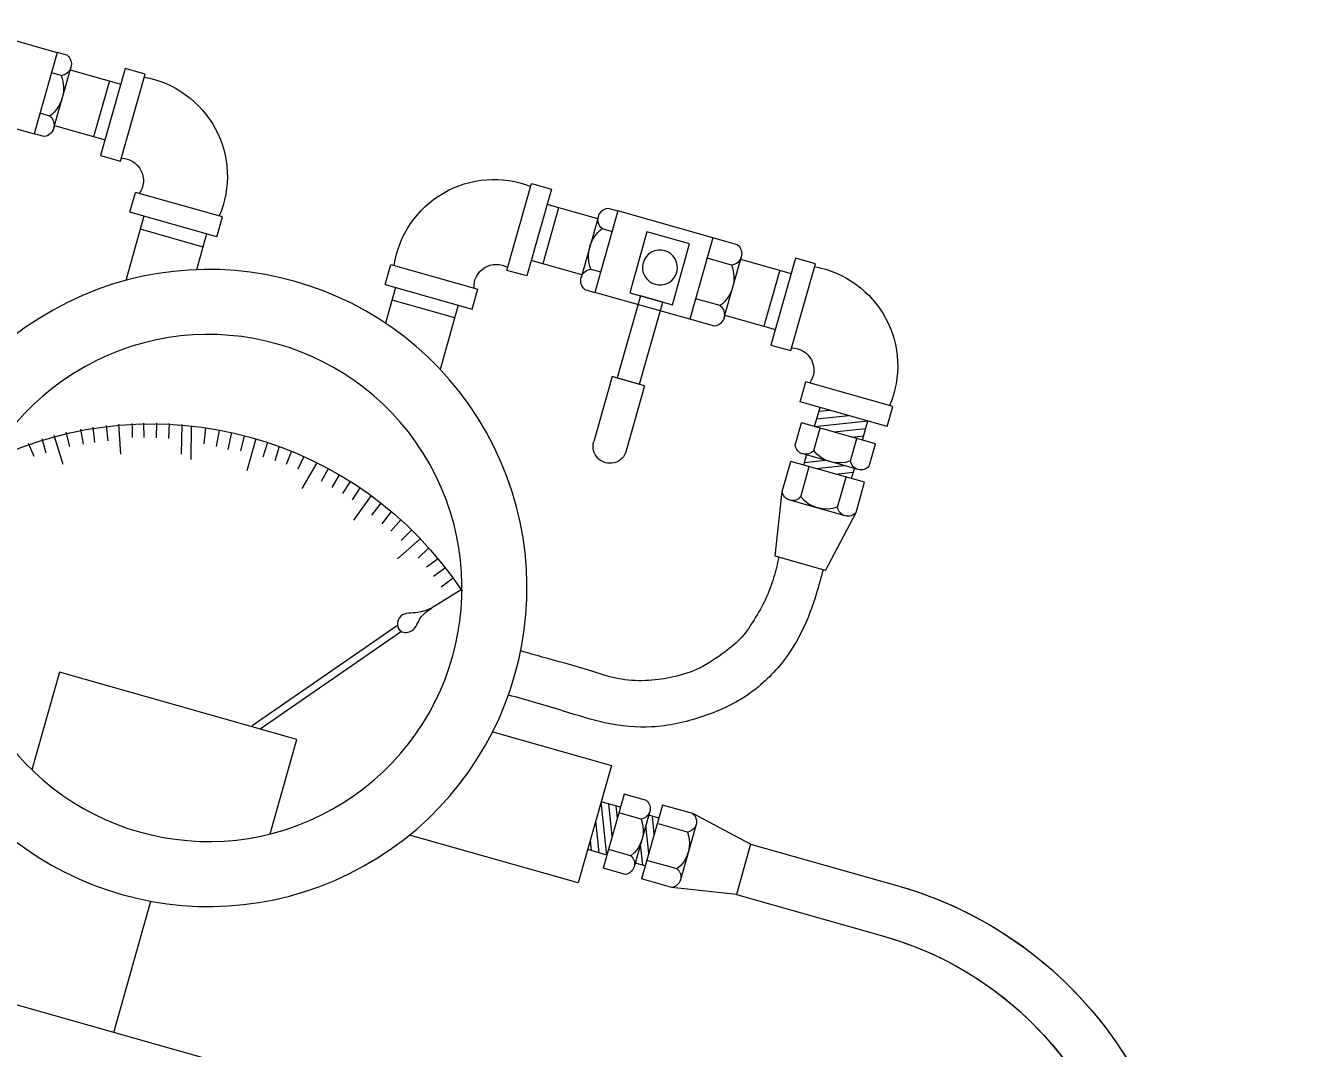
# Model space of a CAD drawing. Header units: inches. Extents: x 0 to 766, y -245 to 236.
# Drawn here: x 56.4984 to 56.6739, y -194.7907 to -194.65 of the extents above; entities that cross this region are included whole.
import ezdxf

# ---------------------------------------------------------------- set-up
doc = ezdxf.new("R2010")
doc.units = ezdxf.units.IN
doc.header["$MEASUREMENT"] = 0
for name, color, linetype, lineweight in [('000 SOS 911 - ACCES. ACI', 125, 'Continuous', 0), ('000 SOS 911 TEXTOS ACI', 7, 'Continuous', 9), ('000 SOS 911 TUBERIA ACI', 1, 'Continuous', 25)]:
    doc.layers.add(name, color=color, linetype=linetype, lineweight=lineweight)
doc.styles.add('PIPE', font='ARIALN.TTF', dxfattribs={"width": 0.8})

# ---------------------------------------------------------------- blocks, each defined once
blk = doc.blocks.new('000 SOS911 - MEDIDOR DE CAUDAL')
at = {"layer": '000 SOS 911 - ACCES. ACI'}
for p, q in [((2233.69104, 2387.64188, 0), (2233.7046, 2387.64188, 0)), ((2233.69104, 2387.64188, 0), (2233.7046, 2387.64188, 0)), ((2233.70602, 2387.64188, 0), (2233.7046, 2387.64188, 0)), ((2233.7046, 2387.64188, 0), (2233.7046, 2387.63025, 0)), ((2233.70602, 2387.64188, 0), (2233.7046, 2387.64188, 0)), ((2233.7046, 2387.64188, 0), (2233.7046, 2387.63025, 0)), ((2233.71422, 2387.64229, 0), (2233.71422, 2387.62987, 0)), ((2233.71706, 2387.64229, 0), (2233.71422, 2387.64229, 0)), ((2233.71422, 2387.64229, 0), (2233.71422, 2387.62987, 0)), ((2233.71706, 2387.64229, 0), (2233.71422, 2387.64229, 0)), ((2233.71706, 2387.62987, 0), (2233.71706, 2387.64229, 0)), ((2233.71706, 2387.62987, 0), (2233.71706, 2387.64229, 0)), ((2233.7723, 2387.62987, 0), (2233.7723, 2387.64229, 0)), ((2233.7723, 2387.64229, 0), (2233.77515, 2387.64229, 0)), ((2233.7723, 2387.62987, 0), (2233.7723, 2387.64229, 0)), ((2233.7723, 2387.64229, 0), (2233.77515, 2387.64229, 0)), ((2233.77515, 2387.64229, 0), (2233.77515, 2387.62987, 0)), ((2233.77515, 2387.64229, 0), (2233.77515, 2387.62987, 0)), ((2233.78334, 2387.64188, 0), (2233.78477, 2387.64188, 0)), ((2233.78334, 2387.64188, 0), (2233.78477, 2387.64188, 0)), ((2233.78477, 2387.64188, 0), (2233.78477, 2387.63025, 0)), ((2233.79833, 2387.64188, 0), (2233.78477, 2387.64188, 0)), ((2233.78477, 2387.64188, 0), (2233.78477, 2387.63025, 0)), ((2233.79833, 2387.64188, 0), (2233.78477, 2387.64188, 0)), ((2233.80184, 2387.64188, 0), (2233.79833, 2387.64188, 0)), ((2233.79833, 2387.64188, 0), (2233.79833, 2387.63025, 0)), ((2233.80184, 2387.64188, 0), (2233.79833, 2387.64188, 0)), ((2233.79833, 2387.64188, 0), (2233.79833, 2387.63025, 0)), ((2233.81004, 2387.64229, 0), (2233.81004, 2387.62987, 0)), ((2233.81288, 2387.64229, 0), (2233.81004, 2387.64229, 0)), ((2233.81004, 2387.64229, 0), (2233.81004, 2387.62987, 0)), ((2233.81288, 2387.64229, 0), (2233.81004, 2387.64229, 0)), ((2233.81288, 2387.62987, 0), (2233.81288, 2387.64229, 0)), ((2233.81288, 2387.62987, 0), (2233.81288, 2387.64229, 0)), ((2233.70698, 2387.64042, 0), (2233.70698, 2387.63171, 0)), ((2233.70698, 2387.64042, 0), (2233.70698, 2387.63171, 0)), ((2233.70698, 2387.64008, 0), (2233.71422, 2387.64008, 0)), ((2233.70698, 2387.64008, 0), (2233.71422, 2387.64008, 0)), ((2233.71258, 2387.64008, 0), (2233.71258, 2387.63209, 0)), ((2233.71258, 2387.64008, 0), (2233.71258, 2387.63209, 0)), ((2233.78238, 2387.64008, 0), (2233.77515, 2387.64008, 0)), ((2233.78238, 2387.64008, 0), (2233.77515, 2387.64008, 0)), ((2233.77679, 2387.64008, 0), (2233.77679, 2387.63209, 0)), ((2233.77679, 2387.64008, 0), (2233.77679, 2387.63209, 0)), ((2233.78238, 2387.64042, 0), (2233.78238, 2387.63171, 0)), ((2233.78238, 2387.64042, 0), (2233.78238, 2387.63171, 0)), ((2233.79548, 2387.6402, 0), (2233.78939, 2387.6402, 0)), ((2233.78939, 2387.6402, 0), (2233.78939, 2387.63151, 0)), ((2233.79548, 2387.6402, 0), (2233.78939, 2387.6402, 0)), ((2233.78939, 2387.6402, 0), (2233.78939, 2387.63151, 0)), ((2233.79548, 2387.63151, 0), (2233.79548, 2387.6402, 0)), ((2233.79548, 2387.63151, 0), (2233.79548, 2387.6402, 0)), ((2233.8028, 2387.64042, 0), (2233.8028, 2387.63171, 0)), ((2233.8028, 2387.64042, 0), (2233.8028, 2387.63171, 0)), ((2233.8028, 2387.64008, 0), (2233.81004, 2387.64008, 0)), ((2233.8028, 2387.64008, 0), (2233.81004, 2387.64008, 0)), ((2233.8084, 2387.64008, 0), (2233.8084, 2387.63209, 0)), ((2233.8084, 2387.64008, 0), (2233.8084, 2387.63209, 0)), ((2233.70602, 2387.63896, 0), (2233.7046, 2387.63896, 0)), ((2233.70602, 2387.63896, 0), (2233.7046, 2387.63896, 0)), ((2233.78334, 2387.63896, 0), (2233.78477, 2387.63896, 0)), ((2233.78334, 2387.63896, 0), (2233.78477, 2387.63896, 0)), ((2233.80184, 2387.63896, 0), (2233.79833, 2387.63896, 0)), ((2233.80184, 2387.63896, 0), (2233.79833, 2387.63896, 0)), ((2233.70602, 2387.63318, 0), (2233.7046, 2387.63318, 0)), ((2233.70602, 2387.63318, 0), (2233.7046, 2387.63318, 0)), ((2233.78334, 2387.63318, 0), (2233.78477, 2387.63318, 0)), ((2233.78334, 2387.63318, 0), (2233.78477, 2387.63318, 0)), ((2233.80184, 2387.63318, 0), (2233.79833, 2387.63318, 0)), ((2233.80184, 2387.63318, 0), (2233.79833, 2387.63318, 0)), ((2233.70698, 2387.63209, 0), (2233.71422, 2387.63209, 0)), ((2233.70698, 2387.63209, 0), (2233.71422, 2387.63209, 0)), ((2233.78238, 2387.63209, 0), (2233.77515, 2387.63209, 0)), ((2233.78238, 2387.63209, 0), (2233.77515, 2387.63209, 0)), ((2233.78939, 2387.63151, 0), (2233.79548, 2387.63151, 0)), ((2233.78939, 2387.63151, 0), (2233.79548, 2387.63151, 0)), ((2233.79411, 2387.63151, 0), (2233.79092, 2387.63151, 0)), ((2233.79092, 2387.63151, 0), (2233.79092, 2387.61976, 0)), ((2233.79411, 2387.63151, 0), (2233.79092, 2387.63151, 0)), ((2233.79092, 2387.63151, 0), (2233.79092, 2387.61976, 0)), ((2233.79411, 2387.61976, 0), (2233.79411, 2387.63151, 0)), ((2233.79411, 2387.61976, 0), (2233.79411, 2387.63151, 0)), ((2233.8028, 2387.63209, 0), (2233.81004, 2387.63209, 0)), ((2233.8028, 2387.63209, 0), (2233.81004, 2387.63209, 0)), ((2233.69104, 2387.63025, 0), (2233.7046, 2387.63025, 0)), ((2233.69104, 2387.63025, 0), (2233.7046, 2387.63025, 0)), ((2233.70602, 2387.63025, 0), (2233.7046, 2387.63025, 0)), ((2233.70602, 2387.63025, 0), (2233.7046, 2387.63025, 0)), ((2233.71422, 2387.62987, 0), (2233.71706, 2387.62987, 0)), ((2233.71422, 2387.62987, 0), (2233.71706, 2387.62987, 0)), ((2233.77515, 2387.62987, 0), (2233.7723, 2387.62987, 0)), ((2233.77515, 2387.62987, 0), (2233.7723, 2387.62987, 0)), ((2233.78334, 2387.63025, 0), (2233.78477, 2387.63025, 0)), ((2233.78334, 2387.63025, 0), (2233.78477, 2387.63025, 0)), ((2233.79833, 2387.63025, 0), (2233.78477, 2387.63025, 0)), ((2233.79833, 2387.63025, 0), (2233.78477, 2387.63025, 0)), ((2233.80184, 2387.63025, 0), (2233.79833, 2387.63025, 0)), ((2233.80184, 2387.63025, 0), (2233.79833, 2387.63025, 0)), ((2233.81004, 2387.62987, 0), (2233.81288, 2387.62987, 0)), ((2233.81004, 2387.62987, 0), (2233.81288, 2387.62987, 0)), ((2233.73264, 2387.62629, 0), (2233.72022, 2387.62629, 0)), ((2233.72022, 2387.62345, 0), (2233.72022, 2387.62629, 0)), ((2233.73264, 2387.62629, 0), (2233.72022, 2387.62629, 0)), ((2233.72022, 2387.62345, 0), (2233.72022, 2387.62629, 0)), ((2233.73264, 2387.62345, 0), (2233.73264, 2387.62629, 0)), ((2233.73264, 2387.62345, 0), (2233.73264, 2387.62629, 0)), ((2233.75672, 2387.62629, 0), (2233.76914, 2387.62629, 0)), ((2233.75672, 2387.62345, 0), (2233.75672, 2387.62629, 0)), ((2233.75672, 2387.62629, 0), (2233.76914, 2387.62629, 0)), ((2233.75672, 2387.62345, 0), (2233.75672, 2387.62629, 0)), ((2233.76914, 2387.62345, 0), (2233.76914, 2387.62629, 0)), ((2233.76914, 2387.62345, 0), (2233.76914, 2387.62629, 0)), ((2233.82847, 2387.62629, 0), (2233.81604, 2387.62629, 0)), ((2233.81604, 2387.62345, 0), (2233.81604, 2387.62629, 0)), ((2233.82847, 2387.62629, 0), (2233.81604, 2387.62629, 0)), ((2233.81604, 2387.62345, 0), (2233.81604, 2387.62629, 0)), ((2233.82847, 2387.62345, 0), (2233.82847, 2387.62629, 0)), ((2233.82847, 2387.62345, 0), (2233.82847, 2387.62629, 0)), ((2233.73264, 2387.62345, 0), (2233.72022, 2387.62345, 0)), ((2233.73264, 2387.62345, 0), (2233.72022, 2387.62345, 0)), ((2233.72221, 2387.62345, 0), (2233.72221, 2387.61427, 0)), ((2233.72221, 2387.62345, 0), (2233.72221, 2387.61427, 0)), ((2233.73117, 2387.62345, 0), (2233.73117, 2387.61834, 0)), ((2233.73117, 2387.62345, 0), (2233.73117, 2387.61834, 0)), ((2233.75672, 2387.62345, 0), (2233.76914, 2387.62345, 0)), ((2233.75672, 2387.62345, 0), (2233.76914, 2387.62345, 0)), ((2233.7582, 2387.62345, 0), (2233.7582, 2387.61834, 0)), ((2233.7582, 2387.62345, 0), (2233.7582, 2387.61834, 0)), ((2233.76716, 2387.62345, 0), (2233.76716, 2387.61427, 0)), ((2233.76716, 2387.62345, 0), (2233.76716, 2387.61427, 0)), ((2233.82847, 2387.62345, 0), (2233.81604, 2387.62345, 0)), ((2233.82847, 2387.62345, 0), (2233.81604, 2387.62345, 0)), ((2233.81887, 2387.62071, 0), (2233.81887, 2387.62345, 0)), ((2233.81887, 2387.62071, 0), (2233.8257, 2387.62345, 0)), ((2233.81887, 2387.6218, 0), (2233.82298, 2387.62345, 0)), ((2233.81887, 2387.62289, 0), (2233.82026, 2387.62345, 0)), ((2233.81887, 2387.62071, 0), (2233.81887, 2387.62345, 0)), ((2233.81887, 2387.62071, 0), (2233.8257, 2387.62345, 0)), ((2233.81887, 2387.6218, 0), (2233.82298, 2387.62345, 0)), ((2233.81887, 2387.62289, 0), (2233.82026, 2387.62345, 0)), ((2233.82159, 2387.62071, 0), (2233.8257, 2387.62236, 0)), ((2233.82159, 2387.62071, 0), (2233.8257, 2387.62236, 0)), ((2233.8257, 2387.62071, 0), (2233.8257, 2387.62345, 0)), ((2233.8257, 2387.62071, 0), (2233.8257, 2387.62345, 0)), ((2233.72221, 2387.62162, 0), (2233.73117, 2387.62162, 0)), ((2233.72221, 2387.62162, 0), (2233.73117, 2387.62162, 0)), ((2233.76716, 2387.62162, 0), (2233.7582, 2387.62162, 0)), ((2233.76716, 2387.62162, 0), (2233.7582, 2387.62162, 0)), ((2233.817, 2387.61751, 0), (2233.817, 2387.62071, 0)), ((2233.82757, 2387.62071, 0), (2233.817, 2387.62071, 0)), ((2233.817, 2387.61751, 0), (2233.817, 2387.62071, 0)), ((2233.82757, 2387.62071, 0), (2233.817, 2387.62071, 0)), ((2233.81965, 2387.61751, 0), (2233.81965, 2387.62071, 0)), ((2233.81965, 2387.61751, 0), (2233.81965, 2387.62071, 0)), ((2233.82416, 2387.62071, 0), (2233.8257, 2387.62133, 0)), ((2233.82416, 2387.62071, 0), (2233.8257, 2387.62133, 0)), ((2233.82491, 2387.61751, 0), (2233.82491, 2387.62071, 0)), ((2233.82491, 2387.61751, 0), (2233.82491, 2387.62071, 0)), ((2233.82757, 2387.61751, 0), (2233.82757, 2387.62071, 0)), ((2233.82757, 2387.61751, 0), (2233.82757, 2387.62071, 0)), ((2233.79483, 2387.61976, 0), (2233.7902, 2387.61976, 0)), ((2233.7902, 2387.61976, 0), (2233.7902, 2387.61047, 0)), ((2233.79483, 2387.61976, 0), (2233.7902, 2387.61976, 0)), ((2233.7902, 2387.61976, 0), (2233.7902, 2387.61047, 0)), ((2233.79092, 2387.61976, 0), (2233.79411, 2387.61976, 0)), ((2233.79092, 2387.61976, 0), (2233.79411, 2387.61976, 0)), ((2233.79483, 2387.61976, 0), (2233.79483, 2387.61047, 0)), ((2233.79483, 2387.61976, 0), (2233.79483, 2387.61047, 0)), ((2233.82624, 2387.61664, 0), (2233.81832, 2387.61664, 0)), ((2233.82624, 2387.61664, 0), (2233.81832, 2387.61664, 0)), ((2233.81887, 2387.61521, 0), (2233.81887, 2387.61664, 0)), ((2233.81887, 2387.61558, 0), (2233.82151, 2387.61664, 0)), ((2233.81887, 2387.61521, 0), (2233.81887, 2387.61664, 0)), ((2233.81887, 2387.61558, 0), (2233.82151, 2387.61664, 0)), ((2233.82067, 2387.61521, 0), (2233.82423, 2387.61664, 0)), ((2233.82067, 2387.61521, 0), (2233.82423, 2387.61664, 0)), ((2233.82339, 2387.61521, 0), (2233.8257, 2387.61614, 0)), ((2233.82339, 2387.61521, 0), (2233.8257, 2387.61614, 0)), ((2233.8257, 2387.61521, 0), (2233.8257, 2387.61664, 0)), ((2233.8257, 2387.61521, 0), (2233.8257, 2387.61664, 0)), ((2233.817, 2387.61091, 0), (2233.817, 2387.61521, 0)), ((2233.82757, 2387.61521, 0), (2233.817, 2387.61521, 0)), ((2233.817, 2387.61091, 0), (2233.817, 2387.61521, 0)), ((2233.82757, 2387.61521, 0), (2233.817, 2387.61521, 0)), ((2233.81965, 2387.61091, 0), (2233.81965, 2387.61521, 0)), ((2233.81965, 2387.61091, 0), (2233.81965, 2387.61521, 0)), ((2233.82491, 2387.61091, 0), (2233.82491, 2387.61521, 0)), ((2233.82491, 2387.61091, 0), (2233.82491, 2387.61521, 0)), ((2233.82757, 2387.61091, 0), (2233.82757, 2387.61521, 0)), ((2233.82757, 2387.61091, 0), (2233.82757, 2387.61521, 0)), ((2233.8185, 2387.60208, 0), (2233.817, 2387.61091, 0)), ((2233.8185, 2387.60208, 0), (2233.817, 2387.61091, 0)), ((2233.82569, 2387.60208, 0), (2233.82757, 2387.61091, 0)), ((2233.82569, 2387.60208, 0), (2233.82757, 2387.61091, 0)), ((2233.82624, 2387.61003, 0), (2233.81832, 2387.61003, 0)), ((2233.82624, 2387.61003, 0), (2233.81832, 2387.61003, 0)), ((2233.82569, 2387.60208, 0), (2233.8185, 2387.60208, 0)), ((2233.82569, 2387.60208, 0), (2233.8185, 2387.60208, 0)), ((2233.74019, 2387.59796, 0), (2233.74038, 2387.59569, 0)), ((2233.74019, 2387.59796, 0), (2233.74038, 2387.59569, 0)), ((2233.7419, 2387.59809, 0), (2233.74206, 2387.59571, 0)), ((2233.7419, 2387.59809, 0), (2233.74206, 2387.59571, 0)), ((2233.74372, 2387.59816, 0), (2233.74379, 2387.59602, 0)), ((2233.74372, 2387.59816, 0), (2233.74379, 2387.59602, 0)), ((2233.74537, 2387.59818, 0), (2233.74537, 2387.59359, 0)), ((2233.74537, 2387.59818, 0), (2233.74537, 2387.59359, 0)), ((2233.74702, 2387.59813, 0), (2233.74696, 2387.59601, 0)), ((2233.74702, 2387.59813, 0), (2233.74696, 2387.59601, 0)), ((2233.74875, 2387.59803, 0), (2233.74868, 2387.59596, 0)), ((2233.74875, 2387.59803, 0), (2233.74868, 2387.59596, 0)), ((2233.75055, 2387.59786, 0), (2233.75032, 2387.5959, 0)), ((2233.75055, 2387.59786, 0), (2233.75032, 2387.5959, 0)), ((2233.72992, 2387.59607, 0), (2233.73048, 2387.59418, 0)), ((2233.72992, 2387.59607, 0), (2233.73048, 2387.59418, 0)), ((2233.73164, 2387.59654, 0), (2233.73213, 2387.59458, 0)), ((2233.73164, 2387.59654, 0), (2233.73213, 2387.59458, 0)), ((2233.7333, 2387.59694, 0), (2233.73378, 2387.59495, 0)), ((2233.7333, 2387.59694, 0), (2233.73378, 2387.59495, 0)), ((2233.73505, 2387.5973, 0), (2233.73606, 2387.59335, 0)), ((2233.73505, 2387.5973, 0), (2233.73606, 2387.59335, 0)), ((2233.73633, 2387.59745, 0), (2233.73752, 2387.59303, 0)), ((2233.73633, 2387.59745, 0), (2233.73752, 2387.59303, 0)), ((2233.7383, 2387.59775, 0), (2233.73865, 2387.59556, 0)), ((2233.7383, 2387.59775, 0), (2233.73865, 2387.59556, 0)), ((2233.75239, 2387.59763, 0), (2233.75205, 2387.59573, 0)), ((2233.75239, 2387.59763, 0), (2233.75205, 2387.59573, 0)), ((2233.75431, 2387.5973, 0), (2233.75331, 2387.59335, 0)), ((2233.75431, 2387.5973, 0), (2233.75331, 2387.59335, 0)), ((2233.75607, 2387.59694, 0), (2233.75559, 2387.59495, 0)), ((2233.75607, 2387.59694, 0), (2233.75559, 2387.59495, 0)), ((2233.75772, 2387.59654, 0), (2233.75724, 2387.59458, 0)), ((2233.75772, 2387.59654, 0), (2233.75724, 2387.59458, 0)), ((2233.75944, 2387.59607, 0), (2233.75888, 2387.59418, 0)), ((2233.75944, 2387.59607, 0), (2233.75888, 2387.59418, 0)), ((2233.72506, 2387.59436, 0), (2233.72584, 2387.59238, 0)), ((2233.72506, 2387.59436, 0), (2233.72584, 2387.59238, 0)), ((2233.72664, 2387.59497, 0), (2233.72802, 2387.59107, 0)), ((2233.72664, 2387.59497, 0), (2233.72802, 2387.59107, 0)), ((2233.72842, 2387.5956, 0), (2233.72896, 2387.59371, 0)), ((2233.72842, 2387.5956, 0), (2233.72896, 2387.59371, 0)), ((2233.76095, 2387.5956, 0), (2233.7604, 2387.59371, 0)), ((2233.76095, 2387.5956, 0), (2233.7604, 2387.59371, 0)), ((2233.76273, 2387.59497, 0), (2233.76134, 2387.59107, 0)), ((2233.76273, 2387.59497, 0), (2233.76134, 2387.59107, 0)), ((2233.7643, 2387.59436, 0), (2233.76352, 2387.59238, 0)), ((2233.7643, 2387.59436, 0), (2233.76352, 2387.59238, 0)), ((2233.72178, 2387.59287, 0), (2233.7227, 2387.59102, 0)), ((2233.72178, 2387.59287, 0), (2233.7227, 2387.59102, 0)), ((2233.72336, 2387.59362, 0), (2233.72414, 2387.59164, 0)), ((2233.72336, 2387.59362, 0), (2233.72414, 2387.59164, 0)), ((2233.766, 2387.59362, 0), (2233.76522, 2387.59164, 0)), ((2233.766, 2387.59362, 0), (2233.76522, 2387.59164, 0)), ((2233.76759, 2387.59287, 0), (2233.76666, 2387.59102, 0)), ((2233.76759, 2387.59287, 0), (2233.76666, 2387.59102, 0)), ((2233.7185, 2387.5911, 0), (2233.72076, 2387.5876, 0)), ((2233.7185, 2387.5911, 0), (2233.72076, 2387.5876, 0)), ((2233.71997, 2387.59193, 0), (2233.72098, 2387.59018, 0)), ((2233.71997, 2387.59193, 0), (2233.72098, 2387.59018, 0)), ((2233.76939, 2387.59193, 0), (2233.76839, 2387.59018, 0)), ((2233.76939, 2387.59193, 0), (2233.76839, 2387.59018, 0)), ((2233.77086, 2387.5911, 0), (2233.76861, 2387.5876, 0)), ((2233.77086, 2387.5911, 0), (2233.76861, 2387.5876, 0)), ((2233.71537, 2387.5891, 0), (2233.71662, 2387.58759, 0)), ((2233.71537, 2387.5891, 0), (2233.71662, 2387.58759, 0)), ((2233.71704, 2387.59021, 0), (2233.71807, 2387.58846, 0)), ((2233.71704, 2387.59021, 0), (2233.71807, 2387.58846, 0)), ((2233.77232, 2387.59021, 0), (2233.77129, 2387.58846, 0)), ((2233.77232, 2387.59021, 0), (2233.77129, 2387.58846, 0)), ((2233.77399, 2387.5891, 0), (2233.77274, 2387.58759, 0)), ((2233.77399, 2387.5891, 0), (2233.77274, 2387.58759, 0)), ((2233.77528, 2387.58818, 0), (2233.77402, 2387.58659, 0)), ((2233.77528, 2387.58818, 0), (2233.77402, 2387.58659, 0)), ((2233.77817, 2387.58588, 0), (2233.77495, 2387.58236, 0)), ((2233.77817, 2387.58588, 0), (2233.77495, 2387.58236, 0)), ((2233.77669, 2387.5871, 0), (2233.77545, 2387.58547, 0)), ((2233.77669, 2387.5871, 0), (2233.77545, 2387.58547, 0)), ((2233.77109, 2387.57876, 0), (2233.75562, 2387.56005, 0)), ((2233.77109, 2387.57876, 0), (2233.75562, 2387.56005, 0)), ((2233.77185, 2387.57814, 0), (2233.7568, 2387.55994, 0)), ((2233.77185, 2387.57814, 0), (2233.7568, 2387.55994, 0)), ((2233.78767, 2387.56827, 0), (2233.80465, 2387.56827, 0)), ((2233.78767, 2387.56827, 0), (2233.80465, 2387.56827, 0)), ((2233.80465, 2387.56827, 0), (2233.80465, 2387.55147, 0)), ((2233.80465, 2387.56827, 0), (2233.80465, 2387.55147, 0)), ((2233.81059, 2387.56494, 0), (2233.8074, 2387.56494, 0)), ((2233.8074, 2387.56494, 0), (2233.8074, 2387.55437, 0)), ((2233.81059, 2387.56494, 0), (2233.8074, 2387.56494, 0)), ((2233.8074, 2387.56494, 0), (2233.8074, 2387.55437, 0)), ((2233.8172, 2387.56494, 0), (2233.81289, 2387.56494, 0)), ((2233.81289, 2387.56494, 0), (2233.81289, 2387.55437, 0)), ((2233.8172, 2387.56494, 0), (2233.81289, 2387.56494, 0)), ((2233.81289, 2387.56494, 0), (2233.81289, 2387.55437, 0)), ((2233.82602, 2387.56306, 0), (2233.8172, 2387.56494, 0)), ((2233.82602, 2387.56306, 0), (2233.8172, 2387.56494, 0)), ((2233.8074, 2387.56307, 0), (2233.80465, 2387.56307, 0)), ((2233.8074, 2387.55624, 0), (2233.80465, 2387.56307, 0)), ((2233.8074, 2387.56307, 0), (2233.80465, 2387.56307, 0)), ((2233.8074, 2387.55624, 0), (2233.80465, 2387.56307, 0)), ((2233.8074, 2387.55896, 0), (2233.80575, 2387.56307, 0)), ((2233.8074, 2387.55896, 0), (2233.80575, 2387.56307, 0)), ((2233.8074, 2387.56153, 0), (2233.80678, 2387.56307, 0)), ((2233.8074, 2387.56153, 0), (2233.80678, 2387.56307, 0)), ((2233.81146, 2387.56361, 0), (2233.81146, 2387.5557, 0)), ((2233.81146, 2387.56361, 0), (2233.81146, 2387.5557, 0)), ((2233.81289, 2387.56307, 0), (2233.81146, 2387.56307, 0)), ((2233.81289, 2387.56307, 0), (2233.81146, 2387.56307, 0)), ((2233.81289, 2387.56076, 0), (2233.81197, 2387.56307, 0)), ((2233.81289, 2387.56076, 0), (2233.81197, 2387.56307, 0)), ((2233.81807, 2387.56361, 0), (2233.81807, 2387.5557, 0)), ((2233.81807, 2387.56361, 0), (2233.81807, 2387.5557, 0)), ((2233.82602, 2387.56306, 0), (2233.82602, 2387.55587, 0)), ((2233.82602, 2387.56306, 0), (2233.82602, 2387.55587, 0)), ((2233.81059, 2387.56228, 0), (2233.8074, 2387.56228, 0)), ((2233.81059, 2387.56228, 0), (2233.8074, 2387.56228, 0)), ((2233.81289, 2387.55804, 0), (2233.81146, 2387.5616, 0)), ((2233.81289, 2387.55804, 0), (2233.81146, 2387.5616, 0)), ((2233.8172, 2387.56228, 0), (2233.81289, 2387.56228, 0)), ((2233.8172, 2387.56228, 0), (2233.81289, 2387.56228, 0)), ((2233.76202, 2387.55994, 0), (2233.7281, 2387.55994, 0)), ((2233.7281, 2387.55994, 0), (2233.7281, 2387.54601, 0)), ((2233.76202, 2387.55994, 0), (2233.7281, 2387.55994, 0)), ((2233.7281, 2387.55994, 0), (2233.7281, 2387.54601, 0)), ((2233.76202, 2387.54643, 0), (2233.76202, 2387.55994, 0)), ((2233.76202, 2387.54643, 0), (2233.76202, 2387.55994, 0)), ((2233.8063, 2387.55624, 0), (2233.80465, 2387.56035, 0)), ((2233.8063, 2387.55624, 0), (2233.80465, 2387.56035, 0)), ((2233.80521, 2387.55624, 0), (2233.80465, 2387.55763, 0)), ((2233.80521, 2387.55624, 0), (2233.80465, 2387.55763, 0)), ((2233.81253, 2387.55624, 0), (2233.81146, 2387.55888, 0)), ((2233.81253, 2387.55624, 0), (2233.81146, 2387.55888, 0)), ((2233.8074, 2387.55624, 0), (2233.80465, 2387.55624, 0)), ((2233.8074, 2387.55624, 0), (2233.80465, 2387.55624, 0)), ((2233.81059, 2387.55703, 0), (2233.8074, 2387.55703, 0)), ((2233.81059, 2387.55703, 0), (2233.8074, 2387.55703, 0)), ((2233.81289, 2387.55624, 0), (2233.81146, 2387.55624, 0)), ((2233.81289, 2387.55624, 0), (2233.81146, 2387.55624, 0)), ((2233.8172, 2387.55703, 0), (2233.81289, 2387.55703, 0)), ((2233.8172, 2387.55703, 0), (2233.81289, 2387.55703, 0)), ((2233.82602, 2387.55587, 0), (2233.8172, 2387.55437, 0)), ((2233.82602, 2387.55587, 0), (2233.8172, 2387.55437, 0)), ((2233.81059, 2387.55437, 0), (2233.8074, 2387.55437, 0)), ((2233.81059, 2387.55437, 0), (2233.8074, 2387.55437, 0)), ((2233.8172, 2387.55437, 0), (2233.81289, 2387.55437, 0)), ((2233.8172, 2387.55437, 0), (2233.81289, 2387.55437, 0)), ((2233.80465, 2387.55147, 0), (2233.78051, 2387.55147, 0)), ((2233.80465, 2387.55147, 0), (2233.78051, 2387.55147, 0)), ((2233.74877, 2387.51431, 0), (2233.74877, 2387.53306, 0)), ((2233.74877, 2387.51431, 0), (2233.74877, 2387.53306, 0)), ((2233.7986, 2387.51431, 0), (2233.69037, 2387.51431, 0)), ((2233.7986, 2387.51431, 0), (2233.69037, 2387.51431, 0))]:
    blk.add_line(p, q, dxfattribs=at)
at = {"layer": '000 SOS 911 - ACCES. ACI', "color": 1}
for p, q in [((2233.82602, 2387.56306, 0), (2233.84691, 2387.56306, 0)), ((2233.82602, 2387.56306, 0), (2233.84691, 2387.56306, 0)), ((2233.82602, 2387.55587, 0), (2233.84691, 2387.55587, 0)), ((2233.82602, 2387.55587, 0), (2233.84691, 2387.55587, 0))]:
    blk.add_line(p, q, dxfattribs=at)
at = {"layer": '000 SOS 911 - ACCES. ACI', "extrusion": (0, 0, -1)}
for centre, major_axis, ratio, start_param, end_param in [((2233.70539, 2387.64042, 0), (0.00113, 0.00113), 1, -0.375268, 1.946065), ((2233.70539, 2387.64042, 0), (-0.00113, 0.00113), 0.999999, 1.195529, 3.516862), ((2233.71841, 2387.62805, 0), (-0.00982, 0.00982), 1, 0.688187, 2.482789), ((2233.71841, 2387.62805, 0), (-0.00982, 0.00982), 1, 0.688187, 2.482789), ((2233.77096, 2387.62805, 0), (-0.00982, 0.00982), 1, 5.371193, 7.165795), ((2233.77096, 2387.62805, 0), (0.00982, 0.00982), 1, 3.800396, 5.594998), ((2233.78398, 2387.64042, 0), (-0.00113, 0.00113), 1, 4.337121, 6.658454), ((2233.78398, 2387.64042, 0), (0.00113, 0.00113), 0.999999, 2.766324, 5.087657), ((2233.80121, 2387.64042, 0), (-0.00113, 0.00113), 1, 1.195528, 3.516861), ((2233.80121, 2387.64042, 0), (-0.00113, 0.00113), 0.999999, 1.195529, 3.516862), ((2233.81423, 2387.62805, 0), (0.00982, 0.00982), 1, -0.882609, 0.911993), ((2233.81423, 2387.62805, 0), (-0.00982, 0.00982), 1, 0.688187, 2.482789), ((2233.70214, 2387.63607, 0), (-0.00342, 0.00342), 1, 1.716173, 2.996216), ((2233.70214, 2387.63607, 0), (-0.00342, 0.00342), 1, 1.716173, 2.996216), ((2233.78722, 2387.63607, 0), (0.00342, 0.00342), 1, 3.286969, 4.567013), ((2233.78722, 2387.63607, 0), (0.00342, 0.00342), 1, 3.286969, 4.567012), ((2233.79244, 2387.63597, 0), (-0.0017, 0.0017), 1, 4.712389, 10.995574), ((2233.79244, 2387.63597, 0), (-0.0017, 0.0017), 1, 4.712389, 10.995574), ((2233.79796, 2387.63607, 0), (-0.00342, 0.00342), 1, 1.716173, 2.996216), ((2233.79796, 2387.63607, 0), (-0.00342, 0.00342), 1, 1.716173, 2.996216), ((2233.70539, 2387.63171, 0), (-0.00113, 0.00113), 1, 1.195528, 3.516861), ((2233.70539, 2387.63171, 0), (-0.00113, 0.00113), 0.999999, 1.195529, 3.516862), ((2233.78398, 2387.63171, 0), (0.00113, 0.00113), 1, 2.766324, 5.087657), ((2233.78398, 2387.63171, 0), (0.00113, 0.00113), 0.999999, 2.766324, 5.087657), ((2233.80121, 2387.63171, 0), (-0.00113, 0.00113), 1, 1.195528, 3.516861), ((2233.80121, 2387.63171, 0), (-0.00113, 0.00113), 0.999999, 1.195529, 3.516862), ((2233.71788, 2387.62732, 0), (0.00216, 0.00216), 1, -1.058009, 1.129257), ((2233.71788, 2387.62732, 0), (0.00216, 0.00216), 1, -1.058009, 1.129257), ((2233.77148, 2387.62732, 0), (-0.00216, 0.00216), 1, 5.153929, 7.341194), ((2233.77148, 2387.62732, 0), (-0.00216, 0.00216), 1, 5.153929, 7.341194), ((2233.81371, 2387.62732, 0), (-0.00216, 0.00216), 1, 0.512788, 2.700053), ((2233.81371, 2387.62732, 0), (0.00216, 0.00216), 1, -1.058009, 1.129257), ((2233.74468, 2387.57667, 0), (-0.03097, 0.03097), 1, 4.712389, 10.995574), ((2233.74468, 2387.57667, 0), (-0.03097, 0.03097), 1, 4.712389, 10.995574), ((2233.81832, 2387.61809, 0), (0.00102, 0.00102), 1, 1.195528, 3.516861), ((2233.81832, 2387.61809, 0), (-0.00102, 0.00102), 1, 2.766324, 5.087657), ((2233.82228, 2387.62104, 0), (0.00311, 0.00311), 1, 1.716173, 2.996216), ((2233.82228, 2387.62104, 0), (-0.00311, 0.00311), 1, 3.286969, 4.567012), ((2233.82624, 2387.61809, 0), (-0.00102, 0.00102), 1, 2.766324, 5.087657), ((2233.82624, 2387.61809, 0), (-0.00102, 0.00102), 1, 2.766324, 5.087657), ((2233.74468, 2387.57667, 0), (-0.02465, 0.02465), 1, 4.712389, 10.995574), ((2233.74468, 2387.57667, 0), (-0.02465, 0.02465), 1, 4.712389, 10.995574), ((2233.79252, 2387.61042, 0), (-0.00164, 0.00164), 1, 2.336768, 5.517214), ((2233.79252, 2387.61042, 0), (-0.00164, 0.00164), 0.999999, 2.336767, 5.517213), ((2233.81832, 2387.61148, 0), (0.00102, 0.00102), 1, 1.195528, 3.516861), ((2233.81832, 2387.61148, 0), (-0.00102, 0.00102), 1, 2.766324, 5.087657), ((2233.82228, 2387.61444, 0), (0.00311, 0.00311), 1, 1.716173, 2.996216), ((2233.82228, 2387.61444, 0), (-0.00311, 0.00311), 1, 3.286969, 4.567012), ((2233.82624, 2387.61148, 0), (-0.00102, 0.00102), 1, 2.766324, 5.087657), ((2233.82624, 2387.61148, 0), (-0.00102, 0.00102), 1, 2.766324, 5.087657), ((2233.74491, 2387.54704, 0), (-0.03616, 0.03616), 1, 0.057366, 1.498228), ((2233.74491, 2387.54704, 0), (-0.03616, 0.03616), 1, 0.057366, 1.498228), ((2233.81001, 2387.56361, 0), (0.00102, 0.00102), 1, -0.375268, 1.946065), ((2233.81001, 2387.56361, 0), (0.00102, 0.00102), 0.999998, -0.375269, 1.946064), ((2233.81662, 2387.56361, 0), (0.00102, 0.00102), 1, -0.375268, 1.946065), ((2233.81662, 2387.56361, 0), (0.00102, 0.00102), 0.999998, -0.375269, 1.946064), ((2233.80706, 2387.55965, 0), (-0.00311, 0.00311), 1, 1.716173, 2.996216), ((2233.80706, 2387.55965, 0), (-0.00311, 0.00311), 1, 1.716173, 2.996216), ((2233.81367, 2387.55965, 0), (-0.00311, 0.00311), 1, 1.716173, 2.996216), ((2233.81367, 2387.55965, 0), (-0.00311, 0.00311), 1, 1.716173, 2.996216), ((2233.81001, 2387.5557, 0), (-0.00102, 0.00102), 1, 1.195528, 3.516861), ((2233.81001, 2387.5557, 0), (-0.00102, 0.00102), 0.999998, 1.195529, 3.516862), ((2233.81662, 2387.5557, 0), (-0.00102, 0.00102), 1, 1.195528, 3.516861), ((2233.81662, 2387.5557, 0), (-0.00102, 0.00102), 0.999998, 1.195529, 3.516862)]:
    blk.add_ellipse(centre, major_axis=major_axis, ratio=ratio, start_param=start_param, end_param=end_param, dxfattribs=at)
at = {"layer": '000 SOS 911 - ACCES. ACI', "color": 1, "extrusion": (0, 0, -1)}
for major_axis, start_param, end_param in [((0.03875, 0.03875), -0.785398, 2.356194), ((-0.03875, 0.03875), 0.785398, 3.926991), ((-0.03366, 0.03366), 0.785398, 3.926991), ((0.03366, 0.03366), -0.785398, 2.356194)]:
    blk.add_ellipse((2233.84691, 2387.50827, 0), major_axis=major_axis, ratio=1, start_param=start_param, end_param=end_param, dxfattribs=at)
at = {"layer": '000 SOS 911 - ACCES. ACI'}
for points, knots in [([(2233.81901, 2387.60208, 0), (2233.81906, 2387.60112, 0), (2233.81916, 2387.59908, 0), (2233.81891, 2387.59598, 0), (2233.81812, 2387.59297, 0), (2233.81725, 2387.58999, 0), (2233.81523, 2387.58723, 0), (2233.81289, 2387.58438, 0), (2233.80971, 2387.58227, 0), (2233.80635, 2387.58078, 0), (2233.80241, 2387.57979, 0), (2233.79735, 2387.58011, 0), (2233.79256, 2387.57999, 0), (2233.78938, 2387.58002, 0), (2233.78836, 2387.58003, 0)], [0, 0, 0, 0, 0.0237557, 0.0499511, 0.0758897, 0.0998679, 0.1253557, 0.1588863, 0.1897333, 0.2178204, 0.2487554, 0.2882802, 0.3411825, 0.3662749, 0.3662749, 0.3662749, 0.3662749]), ([(2233.81901, 2387.60208, 0), (2233.81906, 2387.60112, 0), (2233.81916, 2387.59908, 0), (2233.81891, 2387.59598, 0), (2233.81812, 2387.59297, 0), (2233.81725, 2387.58999, 0), (2233.81523, 2387.58723, 0), (2233.81289, 2387.58438, 0), (2233.80971, 2387.58227, 0), (2233.80635, 2387.58078, 0), (2233.80241, 2387.57979, 0), (2233.79735, 2387.58011, 0), (2233.79256, 2387.57999, 0), (2233.78938, 2387.58002, 0), (2233.78836, 2387.58003, 0)], [0, 0, 0, 0, 0.0237557, 0.0499511, 0.0758897, 0.0998679, 0.1253557, 0.1588863, 0.1897333, 0.2178204, 0.2487554, 0.2882802, 0.3411825, 0.3662749, 0.3662749, 0.3662749, 0.3662749]), ([(2233.82534, 2387.60208, 0), (2233.82536, 2387.59979, 0), (2233.82541, 2387.59505, 0), (2233.82376, 2387.58823, 0), (2233.82012, 2387.58222, 0), (2233.81484, 2387.57784, 0), (2233.80889, 2387.57461, 0), (2233.80244, 2387.57344, 0), (2233.79567, 2387.57373, 0), (2233.79101, 2387.57373, 0), (2233.78839, 2387.57373, 0)], [0, 0, 0, 0, 0.0560908, 0.1159255, 0.1694036, 0.225363, 0.2821799, 0.333652, 0.3836916, 0.4479532, 0.4479532, 0.4479532, 0.4479532]), ([(2233.82534, 2387.60208, 0), (2233.82536, 2387.59979, 0), (2233.82541, 2387.59505, 0), (2233.82376, 2387.58823, 0), (2233.82012, 2387.58222, 0), (2233.81484, 2387.57784, 0), (2233.80889, 2387.57461, 0), (2233.80244, 2387.57344, 0), (2233.79567, 2387.57373, 0), (2233.79101, 2387.57373, 0), (2233.78839, 2387.57373, 0)], [0, 0, 0, 0, 0.0560908, 0.1159255, 0.1694036, 0.225363, 0.2821799, 0.333652, 0.3836916, 0.4479532, 0.4479532, 0.4479532, 0.4479532]), ([(2233.77495, 2387.58236, 0), (2233.77451, 2387.58182, 0), (2233.77361, 2387.58075, 0), (2233.77372, 2387.57862, 0), (2233.77185, 2387.57784, 0), (2233.77083, 2387.57888, 0), (2233.77111, 2387.58071, 0), (2233.7733, 2387.58105, 0), (2233.77443, 2387.58194, 0), (2233.77495, 2387.58236, 0)], [0, 0, 0, 0, 0.0165761, 0.0334315, 0.0464675, 0.05402, 0.0648283, 0.0841076, 0.1004536, 0.1004536, 0.1004536, 0.1004536]), ([(2233.77495, 2387.58236, 0), (2233.77451, 2387.58182, 0), (2233.77361, 2387.58075, 0), (2233.77372, 2387.57862, 0), (2233.77185, 2387.57784, 0), (2233.77083, 2387.57888, 0), (2233.77111, 2387.58071, 0), (2233.7733, 2387.58105, 0), (2233.77443, 2387.58194, 0), (2233.77495, 2387.58236, 0)], [0, 0, 0, 0, 0.0165761, 0.0334315, 0.0464675, 0.05402, 0.0648283, 0.0841076, 0.1004536, 0.1004536, 0.1004536, 0.1004536])]:
    blk.add_open_spline(points, degree=3, knots=knots, dxfattribs=at)

msp = doc.modelspace()

# ---------------------------------------------------------------- block references
at = {"layer": '000 SOS 911 TUBERIA ACI', "rotation": 344.2139988296181}
msp.add_blockref('000 SOS911 - MEDIDOR DE CAUDAL', (-2742.50297, -1884.576, 0), dxfattribs=at)

# ---------------------------------------------------------------- next in the draw order: texts
at = {"layer": '000 SOS 911 TEXTOS ACI', "insert": (52.93662, -194.92779, 0), "char_height": 0.15, "width": 4.4896052, "attachment_point": 1, "rotation": 344.2366, "style": 'PIPE', "bg_fill": 3, "box_fill_scale": 2, "bg_fill_color": 256, "bg_fill_transparency": 0}
msp.add_mtext('{\\H1.66667x;NUEVA BOMBA CONTRA INCENDIOS  A INSTALAR  TIPO NO LISTADA 480GPM@130PSI}  ', dxfattribs=at)

doc.saveas('drawing.dxf')
